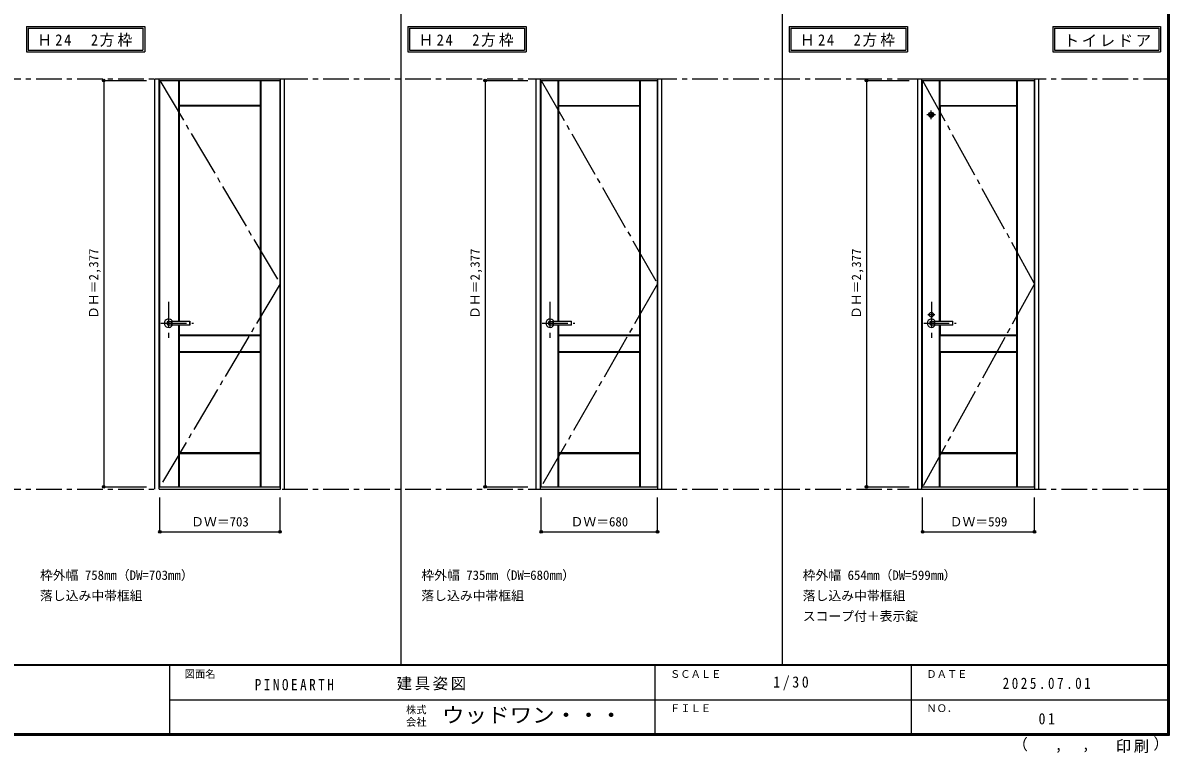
# Model space of a CAD drawing. Units: millimetres, scale not verified. Extents: x -6000 to 5700, y -4307 to 4260.
# Drawn here: x -1007 to 5700, y -4307 to -36 of the extents above; entities that cross this region are included whole.
import ezdxf
from ezdxf.enums import TextEntityAlignment as Align

# ---------------------------------------------------------------- set-up
doc = ezdxf.new("R2010")
doc.units = ezdxf.units.MM
doc.header["$LTSCALE"] = 30
doc.header["$PDMODE"] = 32
doc.header["$PDSIZE"] = 15
for name, pattern in [('CHAIN1', [8, 5, -1, 1, -1]), ('CHAIN2', [12, 9, -1, 1, -1]), ('DASHED1', [1.8, 1.2, -0.6])]:
    doc.linetypes.add(name, pattern=pattern)
for name, color, linetype in [('0-1_通り芯', 4, 'CHAIN1'), ('0-2_扉', 3, 'Continuous'), ('0-3_仕上げ', 7, 'Continuous'), ('0-4_枠', 3, 'Continuous'), ('0-5_レバー', 3, 'Continuous'), ('0-7_', 7, 'CHAIN2'), ('0-A_文字', 7, 'Continuous'), ('0-B_寸法', 7, 'Continuous'), ('0-C_ハッチ', 4, 'DASHED1'), ('F-1_枠', 6, 'Continuous'), ('F-A_文字', 7, 'Continuous')]:
    doc.layers.add(name, color=color, linetype=linetype)
doc.styles.add('ＭＳ ゴシック', font='')
doc.styles.get('ＭＳ ゴシック').set_extended_font_data('MS Gothic')

msp = doc.modelspace()

# ---------------------------------------------------------------- linework, layer by layer
at = {"layer": '0-1_通り芯', "color": 7}
for p, q in [((-5490, -362.5), (5690, -362.5)), ((-5490, -2762.5), (5690, -2762.5))]:
    msp.add_line(p, q, dxfattribs=at)
at = {"layer": '0-1_通り芯'}
for p, q in [((4333.67, -572.5), (4282.33, -572.5)), ((4308, -598.17), (4308, -546.83)), ((-154.2, -1668), (-154.2, -1878)), ((2077.4, -1668), (2077.4, -1878)), ((4309, -1668), (4309, -1878)), ((4289, -1742), (4329, -1742)), ((-199.2, -1792), (-9.2, -1792)), ((2032.4, -1792), (2222.4, -1792)), ((4264, -1792), (4454, -1792))]:
    msp.add_line(p, q, dxfattribs=at)
at = {"layer": '0-2_扉'}
for p, q in [((-205.2, -372.5), (497.8, -372.5)), ((-205.2, -2749.5), (-205.2, -372.5)), ((497.8, -2749.5), (497.8, -372.5)), ((2026.4, -372.5), (2706.4, -372.5)), ((2026.4, -2749.5), (2026.4, -372.5)), ((2706.4, -2749.5), (2706.4, -372.5)), ((4258, -2749.5), (4258, -372.5)), ((4258, -372.5), (4912, -372.5)), ((4912, -2749.5), (4912, -372.5)), ((-205.2, -2749.5), (497.8, -2749.5)), ((2026.4, -2749.5), (2706.4, -2749.5)), ((4258, -2749.5), (4912, -2749.5))]:
    msp.add_line(p, q, dxfattribs=at)
at = {"layer": '0-3_仕上げ'}
for p, q in [((-94.2, -1780.5), (-94.2, -372.5)), ((-91.2, -518.5), (-91.2, -372.5)), ((383.8, -518.5), (383.8, -372.5)), ((386.8, -2749.5), (386.8, -372.5)), ((2125.9, -1780.5), (2125.9, -372.5)), ((2127.4, -520), (2127.4, -372.5)), ((2128.9, -518.5), (2128.9, -372.5)), ((2603.9, -518.5), (2603.9, -372.5)), ((2606.9, -2749.5), (2606.9, -372.5)), ((4357.5, -1780.5), (4357.5, -372.5)), ((4359, -520), (4359, -372.5)), ((4360.5, -518.5), (4360.5, -372.5)), ((4809.5, -518.5), (4809.5, -372.5)), ((4812.5, -2749.5), (4812.5, -372.5)), ((-91.2, -518.5), (-92.7, -520)), ((383.8, -518.5), (-91.2, -518.5)), ((383.8, -518.5), (385.3, -520)), ((2128.9, -518.5), (2127.4, -520)), ((2129.9, -522.5), (2127.4, -520)), ((2128.9, -518.5), (2603.9, -518.5)), ((2603.9, -518.5), (2605.4, -520)), ((4360.5, -518.5), (4359, -520)), ((4361.5, -522.5), (4359, -520)), ((4360.5, -518.5), (4809.5, -518.5)), ((4809.5, -518.5), (4811, -520)), ((-94.2, -2749.5), (-94.2, -1803.5)), ((2125.9, -2749.5), (2125.9, -1803.5)), ((4357.5, -2749.5), (4357.5, -1803.5)), ((-91.2, -1866.5), (-92.7, -1865)), ((-91.2, -1958.5), (-91.2, -1866.5)), ((383.8, -1866.5), (-91.2, -1866.5)), ((382.8, -1862.5), (385.3, -1865)), ((383.8, -1866.5), (385.3, -1865)), ((383.8, -1958.5), (383.8, -1866.5)), ((385.3, -1960), (385.3, -1865)), ((2127.4, -1960), (2127.4, -1865)), ((2128.9, -1958.5), (2128.9, -1866.5)), ((2602.9, -1862.5), (2605.4, -1865)), ((2603.9, -1866.5), (2605.4, -1865)), ((2603.9, -1958.5), (2603.9, -1866.5)), ((2605.4, -1960), (2605.4, -1865)), ((4359, -1960), (4359, -1865)), ((4360.5, -1958.5), (4360.5, -1866.5)), ((4809.5, -1866.5), (4360.5, -1866.5)), ((4808.5, -1862.5), (4811, -1865)), ((4809.5, -1866.5), (4811, -1865)), ((4809.5, -1958.5), (4809.5, -1866.5)), ((4811, -1960), (4811, -1865)), ((-91.2, -1958.5), (-92.7, -1960)), ((-91.2, -1958.5), (383.8, -1958.5)), ((2128.9, -1958.5), (2127.4, -1960)), ((2129.9, -1962.5), (2127.4, -1960)), ((2128.9, -1958.5), (2603.9, -1958.5)), ((2605.4, -1960), (2602.9, -1962.5)), ((2603.9, -1958.5), (2605.4, -1960)), ((4360.5, -1958.5), (4359, -1960)), ((4361.5, -1962.5), (4359, -1960)), ((4360.5, -1958.5), (4809.5, -1958.5)), ((4811, -1960), (4808.5, -1962.5)), ((4809.5, -1958.5), (4811, -1960)), ((-90.2, -2549.5), (-92.7, -2552)), ((-91.2, -2553.5), (-92.7, -2552)), ((-92.7, -2749.5), (-92.7, -2552)), ((-91.2, -2749.5), (-91.2, -2553.5)), ((-91.2, -2553.5), (383.8, -2553.5)), ((382.8, -2549.5), (385.3, -2552)), ((383.8, -2553.5), (385.3, -2552)), ((383.8, -2749.5), (383.8, -2553.5)), ((385.3, -2749.5), (385.3, -2552)), ((2129.9, -2549.5), (2127.4, -2552)), ((2128.9, -2553.5), (2127.4, -2552)), ((2127.4, -2749.5), (2127.4, -2552)), ((2128.9, -2749.5), (2128.9, -2553.5)), ((2602.9, -2549.5), (2605.4, -2552)), ((2603.9, -2749.5), (2603.9, -2553.5)), ((2605.4, -2749.5), (2605.4, -2552)), ((4361.5, -2549.5), (4359, -2552)), ((4359, -2749.5), (4359, -2552)), ((4808.5, -2549.5), (4811, -2552)), ((4809.5, -2749.5), (4809.5, -2553.5)), ((4811, -2749.5), (4811, -2552))]:
    msp.add_line(p, q, dxfattribs=at)
at = {"layer": '0-3_仕上げ', "color": 3}
for p, q in [((382.8, -522.5), (-90.2, -522.5)), ((-90.2, -1780.5), (-90.2, -522.5)), ((382.8, -1862.5), (382.8, -522.5)), ((2602.9, -522.5), (2129.9, -522.5)), ((2129.9, -1780.5), (2129.9, -522.5)), ((2602.9, -1862.5), (2602.9, -522.5)), ((4361.5, -1780.5), (4361.5, -522.5)), ((4808.5, -522.5), (4361.5, -522.5)), ((4808.5, -1862.5), (4808.5, -522.5)), ((-90.2, -1862.5), (-90.2, -1803.5)), ((2129.9, -1862.5), (2129.9, -1803.5)), ((4361.5, -1862.5), (4361.5, -1803.5)), ((382.8, -1862.5), (-90.2, -1862.5)), ((2602.9, -1862.5), (2129.9, -1862.5)), ((4808.5, -1862.5), (4361.5, -1862.5)), ((-90.2, -1962.5), (382.8, -1962.5)), ((-90.2, -2549.5), (-90.2, -1962.5)), ((382.8, -2549.5), (382.8, -1962.5)), ((2129.9, -1962.5), (2602.9, -1962.5)), ((2129.9, -2549.5), (2129.9, -1962.5)), ((2602.9, -2549.5), (2602.9, -1962.5)), ((4361.5, -2549.5), (4361.5, -1962.5)), ((4361.5, -1962.5), (4808.5, -1962.5)), ((4808.5, -2549.5), (4808.5, -1962.5)), ((-90.2, -2549.5), (382.8, -2549.5)), ((2129.9, -2549.5), (2602.9, -2549.5)), ((4361.5, -2549.5), (4808.5, -2549.5))]:
    msp.add_line(p, q, dxfattribs=at)
at = {"layer": '0-3_仕上げ'}
for points in [[(-90.2, -522.5), (-92.7, -520), (-92.7, -372.5)], [(382.8, -522.5), (385.3, -520), (385.3, -372.5)], [(2602.9, -522.5), (2605.4, -520), (2605.4, -372.5)], [(4808.5, -522.5), (4811, -520), (4811, -372.5)], [(-90.2, -1962.5), (-92.7, -1960), (-92.7, -1865), (-90.2, -1862.5)], [(2603.9, -1866.5), (2128.9, -1866.5), (2127.4, -1865), (2129.9, -1862.5)], [(4360.5, -1866.5), (4359, -1865), (4361.5, -1862.5)], [(383.8, -1958.5), (385.3, -1960), (382.8, -1962.5)], [(2128.9, -2553.5), (2603.9, -2553.5), (2605.4, -2552)], [(4360.5, -2749.5), (4360.5, -2553.5), (4359, -2552)], [(4360.5, -2553.5), (4809.5, -2553.5), (4811, -2552)]]:
    msp.add_lwpolyline(points, dxfattribs=at)
msp.add_circle((4308, -572.5), 15, dxfattribs=at)
at = {"layer": '0-3_仕上げ', "color": 3}
msp.add_circle((4308, -572.5), 12.5, dxfattribs=at)
at = {"layer": '0-4_枠'}
for p, q in [((-234.2, -362.5), (523.8, -362.5)), ((-234.2, -2762.5), (-234.2, -362.5)), ((-210.2, -2762.5), (-210.2, -362.5)), ((499.8, -2762.5), (499.8, -362.5)), ((523.8, -2762.5), (523.8, -362.5)), ((1997.4, -362.5), (2732.4, -362.5)), ((1997.4, -2762.5), (1997.4, -362.5)), ((2021.4, -2762.5), (2021.4, -362.5)), ((2708.4, -2762.5), (2708.4, -362.5)), ((2732.4, -2762.5), (2732.4, -362.5)), ((4229, -2762.5), (4229, -362.5)), ((4229, -362.5), (4938, -362.5)), ((4253, -2762.5), (4253, -362.5)), ((4914, -2762.5), (4914, -362.5)), ((4938, -2762.5), (4938, -362.5)), ((-210.2, -2762.5), (499.8, -2762.5)), ((2021.4, -2762.5), (2708.4, -2762.5)), ((4253, -2762.5), (4914, -2762.5))]:
    msp.add_line(p, q, dxfattribs=at)
at = {"layer": '0-5_レバー'}
for p, q in [((-154.2, -1782.5), (-135.2, -1782.5)), ((-154.2, -1801.5), (-135.2, -1801.5)), ((-135.2, -1781.5), (-134.2, -1780.5)), ((-135.2, -1802.5), (-135.2, -1781.5)), ((-135.2, -1802.5), (-134.2, -1803.5)), ((-134.2, -1780.5), (-30.2, -1780.5)), ((-30.2, -1803.5), (-134.2, -1803.5)), ((-29.2, -1781.5), (-30.2, -1780.5)), ((-29.2, -1802.5), (-30.2, -1803.5)), ((-29.2, -1802.5), (-29.2, -1781.5)), ((2077.4, -1782.5), (2096.4, -1782.5)), ((2077.4, -1801.5), (2096.4, -1801.5)), ((2096.4, -1781.5), (2097.4, -1780.5)), ((2096.4, -1802.5), (2096.4, -1781.5)), ((2096.4, -1802.5), (2097.4, -1803.5)), ((2097.4, -1780.5), (2201.4, -1780.5)), ((2201.4, -1803.5), (2097.4, -1803.5)), ((2202.4, -1781.5), (2201.4, -1780.5)), ((2202.4, -1802.5), (2201.4, -1803.5)), ((2202.4, -1802.5), (2202.4, -1781.5)), ((4309, -1782.5), (4328, -1782.5)), ((4309, -1801.5), (4328, -1801.5)), ((4328, -1781.5), (4329, -1780.5)), ((4328, -1802.5), (4328, -1781.5)), ((4328, -1802.5), (4329, -1803.5)), ((4329, -1780.5), (4433, -1780.5)), ((4433, -1803.5), (4329, -1803.5)), ((4434, -1781.5), (4433, -1780.5)), ((4434, -1802.5), (4433, -1803.5)), ((4434, -1802.5), (4434, -1781.5))]:
    msp.add_line(p, q, dxfattribs=at)
at = {"layer": '0-5_レバー', "color": 4}
for p, q in [((-134.2, -1803.5), (-134.2, -1780.5)), ((-30.2, -1780.5), (-30.2, -1803.5)), ((2097.4, -1803.5), (2097.4, -1780.5)), ((2201.4, -1780.5), (2201.4, -1803.5)), ((4329, -1803.5), (4329, -1780.5)), ((4433, -1780.5), (4433, -1803.5))]:
    msp.add_line(p, q, dxfattribs=at)
msp.add_circle((4309, -1742), 13, dxfattribs=at)
for centre, radius, start, end in [((-154.2, -1792), 24.55, 27.93255, 332.06745), ((-154.2, -1792), 11, 59.72736, 300.27264), ((2077.4, -1792), 24.55, 27.93255, 332.06745), ((2077.4, -1792), 11, 59.72736, 300.27264), ((4309, -1792), 24.55, 27.93255, 332.06745), ((4309, -1792), 11, 59.72736, 300.27264)]:
    msp.add_arc(centre, radius, start, end, dxfattribs=at)
at = {"layer": '0-5_レバー'}
for centre in [(-154.2, -1792), (2077.4, -1792), (4309, -1792)]:
    msp.add_arc(centre, 9.5, 90, 270, dxfattribs=at)
at = {"layer": '0-7_'}
for p, q in [((-205.2, -372.5), (497.8, -1561)), ((2026.4, -372.5), (2706.4, -1561)), ((4258, -372.5), (4912, -1561)), ((497.8, -1561), (-205.2, -2749.5)), ((2706.4, -1561), (2026.4, -2749.5)), ((4912, -1561), (4258, -2749.5))]:
    msp.add_line(p, q, dxfattribs=at)
at = {"layer": '0-A_文字'}
for p, q in [((-986.8, -55.5), (-986.8, -205.5)), ((-976.8, -65.5), (-976.8, -195.5)), ((-976.8, -65.5), (-304.18, -65.5)), ((-304.18, -65.5), (-304.18, -195.5)), ((1244.8, -55.5), (1244.8, -205.5)), ((1254.8, -65.5), (1254.8, -195.5)), ((1254.8, -65.5), (1927.42, -65.5)), ((1927.42, -65.5), (1927.42, -195.5)), ((3476.4, -55.5), (3476.4, -205.5)), ((3486.4, -65.5), (3486.4, -195.5)), ((3486.4, -65.5), (4159.02, -65.5)), ((4159.02, -65.5), (4159.02, -195.5)), ((5018.97, -55.5), (5018.97, -205.5)), ((5028.97, -65.5), (5028.97, -195.5)), ((5028.97, -65.5), (5640, -65.5)), ((5640, -65.5), (5640, -195.5)), ((-976.8, -195.5), (-304.18, -195.5)), ((1254.8, -195.5), (1927.42, -195.5)), ((3486.4, -195.5), (4159.02, -195.5)), ((5028.97, -195.5), (5640, -195.5)), ((-986.8, -205.5), (-294.18, -205.5)), ((1244.8, -205.5), (1937.42, -205.5)), ((3476.4, -205.5), (4169.02, -205.5)), ((5018.97, -205.5), (5650, -205.5))]:
    msp.add_line(p, q, dxfattribs=at)
for points in [[(-986.8, -55.5), (-294.18, -55.5), (-294.18, -205.5)], [(1244.8, -55.5), (1937.42, -55.5), (1937.42, -205.5)], [(3476.4, -55.5), (4169.02, -55.5), (4169.02, -205.5)], [(5018.97, -55.5), (5650, -55.5), (5650, -205.5)]]:
    msp.add_lwpolyline(points, dxfattribs=at)
at = {"layer": '0-B_寸法', "color": 4}
for p, q in [((-534.2, -372.5), (-284.2, -372.5)), ((-534.2, -372.5), (-534.2, -2749.5)), ((1697.4, -372.5), (1947.4, -372.5)), ((1697.4, -372.5), (1697.4, -2749.5)), ((3929, -372.5), (4179, -372.5)), ((3929, -372.5), (3929, -2749.5)), ((-534.2, -2749.5), (-284.2, -2749.5)), ((1697.4, -2749.5), (1947.4, -2749.5)), ((3929, -2749.5), (4179, -2749.5)), ((-205.2, -3012.5), (-205.2, -2812.5)), ((497.8, -3012.5), (497.8, -2812.5)), ((2026.4, -3012.5), (2026.4, -2812.5)), ((2706.4, -3012.5), (2706.4, -2812.5)), ((4258, -3012.5), (4258, -2812.5)), ((4912, -3012.5), (4912, -2812.5)), ((-205.2, -3012.5), (497.8, -3012.5)), ((2026.4, -3012.5), (2706.4, -3012.5)), ((4258, -3012.5), (4912, -3012.5))]:
    msp.add_line(p, q, dxfattribs=at)
at = {"layer": '0-B_寸法'}
for p in [(-534.2, -372.5), (1697.4, -372.5), (3929, -372.5), (-534.2, -2749.5), (1697.4, -2749.5), (3929, -2749.5), (-205.2, -3012.5), (497.8, -3012.5), (2026.4, -3012.5), (2706.4, -3012.5), (4258, -3012.5), (4912, -3012.5)]:
    msp.add_point(p, dxfattribs=at)
at = {"layer": '0-C_ハッチ'}
for p, q in [((4296.5, -577.4), (4312.9, -561)), ((4296.58, -567.43), (4302.93, -561.08)), ((4300.97, -582.83), (4318.33, -565.47)), ((4308.72, -584.98), (4320.48, -573.22))]:
    msp.add_line(p, q, dxfattribs=at)
at = {"layer": 'F-1_枠'}
for p, q in [((1204.8, 4175), (1204.8, -3790)), ((3436.4, 4175), (3436.4, -3790)), ((5690, 4175), (5690, -4205)), ((5695, 4175), (5695, -4205)), ((5700, 4175), (5700, -4205)), ((5700, -3790), (-6000, -3790)), ((5700, -3795), (-6000, -3795)), ((-150, -3795), (-150, -4195)), ((2690, -3795), (2690, -4195)), ((4190, -3795), (4190, -4195)), ((-150, -3995), (5690, -3995.01)), ((5700, -4195), (-6000, -4195)), ((5700, -4200), (-6000, -4200)), ((5700, -4205), (-6000, -4205))]:
    msp.add_line(p, q, dxfattribs=at)

# ---------------------------------------------------------------- texts
at = {"layer": '0-A_文字', "style": 'ＭＳ ゴシック'}
for s, p in [('枠外幅 758mm（DW=703mm）', (-906.8, -3310)), ('枠外幅 735mm（DW=680mm）', (1324.8, -3310)), ('枠外幅 654mm（DW=599mm）', (3556.4, -3310)), ('落し込み中帯框組', (-906.8, -3430)), ('落し込み中帯框組', (1324.8, -3430)), ('落し込み中帯框組', (3556.4, -3430)), ('スコープ付＋表示錠', (3556.4, -3550))]:
    msp.add_text(s, height=54.99, dxfattribs=at).set_placement(p, align=Align.BOTTOM_LEFT)
at = {"layer": '0-A_文字', "char_height": 65.98, "attachment_point": 7, "style": 'ＭＳ ゴシック'}
for s, insert in [('\\T1.22;\\W0.95;Ｈ24\u30002方枠', (-922.14, -175.5)), ('\\T1.22;\\W0.95;Ｈ24\u30002方枠', (1309.46, -175.5)), ('\\T1.22;\\W0.95;Ｈ24\u30002方枠', (3541.06, -175.5)), ('\\T1.17;トイレドア', (5083.63, -175.5))]:
    msp.add_mtext(s, dxfattribs=dict(at, insert=insert))
at = {"layer": '0-B_寸法', "style": 'ＭＳ ゴシック'}
for p in [(-549.2, -1767.25), (1682.4, -1767.25), (3914, -1767.25)]:
    msp.add_text('ＤＨ＝2,377', height=54.99, rotation=90, dxfattribs=at).set_placement(p, align=Align.BOTTOM_LEFT)
for s, p in [('ＤＷ＝703', (-22.45, -2997.5)), ('ＤＷ＝680', (2197.65, -2997.5)), ('ＤＷ＝599', (4416.25, -2997.5))]:
    msp.add_text(s, height=54.99, dxfattribs=at).set_placement(p, align=Align.BOTTOM_LEFT)
at = {"layer": 'F-A_文字', "style": 'ＭＳ ゴシック'}
for s, height, p in [('図面名', 43.99, (-60, -3880)), ('ＳＣＡＬＥ', 43.99, (2780, -3880)), ('ＤＡＴＥ', 43.99, (4280, -3880)), ('ＦＩＬＥ', 43.99, (2780, -4080)), ('ＮＯ．', 43.99, (4280, -4080)), ('株式', 43.99, (1235, -4089)), ('会社', 43.99, (1235, -4161)), ('（', 65.98, (4784.03, -4308.31)), ('）', 65.98, (5608.4, -4304.13)), (',', 65.98, (5031.28, -4308.31)), (',', 65.98, (5190.2, -4305.53))]:
    msp.add_text(s, height=height, dxfattribs=at).set_placement(p, align=Align.BOTTOM_LEFT)
at = {"layer": 'F-A_文字', "style": 'ＭＳ ゴシック', "width": 1.1}
msp.add_text('ウッドワン・・・', height=87.98, dxfattribs=at).set_placement((1445, -4155), align=Align.BOTTOM_LEFT)
at = {"layer": 'F-A_文字', "char_height": 65.98, "attachment_point": 7, "style": 'ＭＳ ゴシック'}
for s, insert in [('\\T1.39;\\W0.85;PINOEARTH', (350, -3940.79)), ('\\T1.17;建具姿図', (1180.42, -3940)), ('\\T1.38;\\W0.9;1/30', (3383.75, -3940)), ('\\T1.39;\\W0.85;2025.07.01', (4726.25, -3932.5)), ('\\T1.36;\\W0.9;01', (4936.25, -4140)), ('\\T1.17;印刷', (5388.15, -4306.92))]:
    msp.add_mtext(s, dxfattribs=dict(at, insert=insert))

doc.saveas('drawing.dxf')
